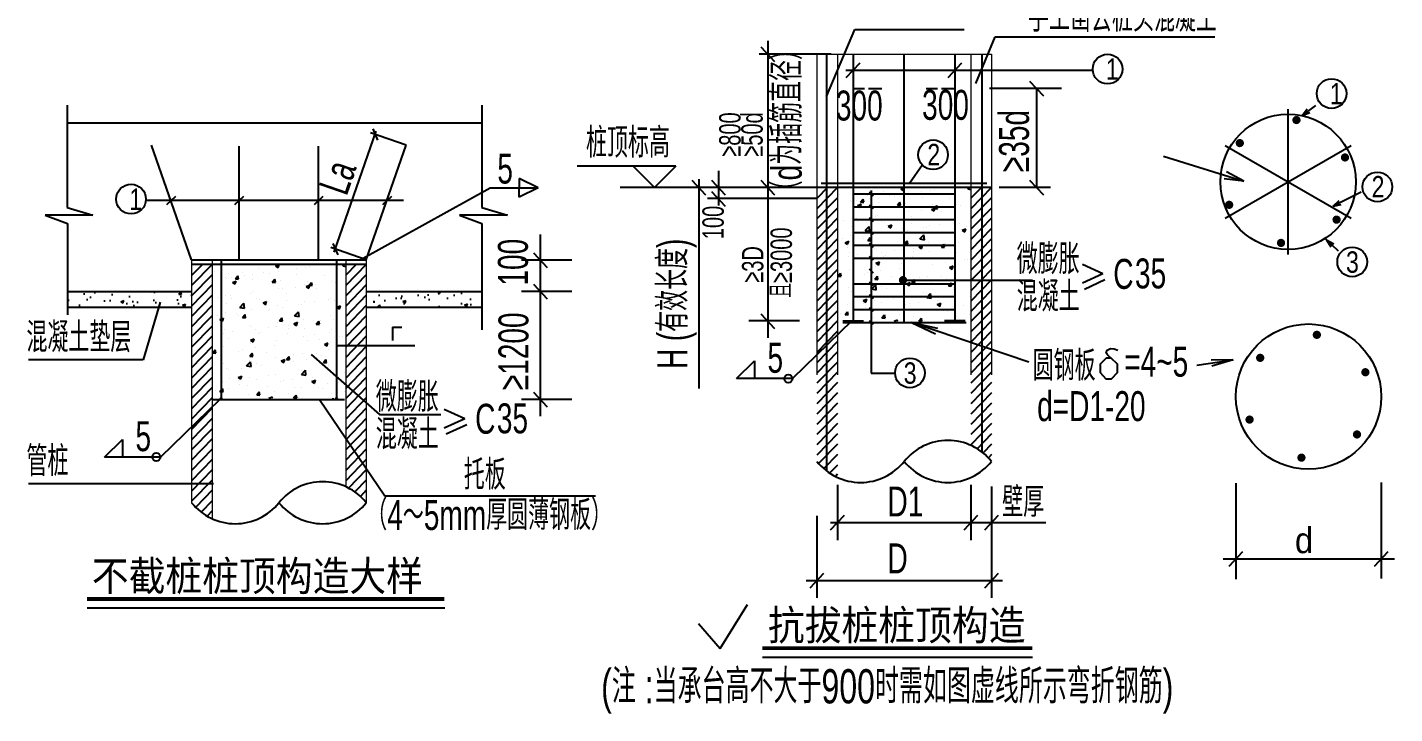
# Model space of a CAD drawing. Extents: x 95752 to 843522, y -411933 to 75567.
# Drawn here: x 240071 to 256038, y -323873 to -315851 of the extents above; entities that cross this region are included whole.
import ezdxf

# ---------------------------------------------------------------- set-up
doc = ezdxf.new("R2010")
doc.units = 0
doc.header["$LTSCALE"] = 1000
doc.header["$MEASUREMENT"] = 0
doc.linetypes.add('DASH', pattern=[0.35, 0.25, -0.1])
for name, color, linetype in [('1', 7, 'Continuous'), ('13', 4, 'Continuous'), ('LAYER5', 7, 'Continuous'), ('PDIM', 3, 'Continuous'), ('STEEL', 6, 'Continuous')]:
    doc.layers.add(name, color=color, linetype=linetype)
doc.layers.add('14', color=2, linetype='Continuous', lineweight=20)
doc.layers.add('2', color=4, linetype='Continuous', lineweight=20)
doc.styles.add('HZ', font='hztxt_e.shx', dxfattribs={"bigfont": 'hzdx.shx'})
doc.styles.add('HZDX', font='GS_TXT', dxfattribs={"width": 0.8, "height": 800, "bigfont": 'HZTXT'})
doc.styles.add('宋体', font='SimSun.ttf')
pattern_1 = [(50, (-3755.9, -332266.04), (358.6292, -31.376), [37.4999, -412.49896]), (355, (-3755.9, -332266.04), (-69.3755, 376.0951), [29.9999, -329.99917]), (100.4514, (-3726.02, -332268.66), (289.25396, 344.7189), [31.87, -350.57017]), (46.1842, (-3755.9, -332166.04), (533.6192, -82.7593), [56.2499, -618.7484]), (96.6356, (-3711.44, -332172.94), (467.3302, 487.0577), [47.805, -525.8552]), (351.1842, (-3755.9, -332166.04), (467.3298, 487.0581), [44.9999, -494.9988]), (21, (-3705.9, -332191.04), (298.45277, -201.30894), [37.4999, -412.49896]), (326, (-3705.9, -332191.04), (121.65736, 362.5741), [29.9999, -329.99917]), (71.4514, (-3681.03, -332207.82), (420.11025, 161.26484), [31.87, -350.57017]), (37.5, (-3755.9, -332266.04), (6.07991, 166.446507), [0, -325.99918, 0, -334.99915, 0, -331.24916]), (7.5, (-3755.9, -332266.04), (131.53444, 197.20536), [0, -190.99952, 0, -318.4992, 0, -126.24968]), (327.5, (-3867.4, -332266.04), (266.910544, -11.27741), [0, -124.99968, 0, -389.99902, 0, -517.4987]), (317.5, (-3917.4, -332266.04), (291.59235, 50.05236), [0, -162.4996, 0, -258.99935, 0, -367.49907])]

# ---------------------------------------------------------------- blocks, each defined once
blk = doc.blocks.new('*X453')
at = {"color": 0}
for p, q in [((26572, 9308), (26606, 9321)), ((26597, 9291), (26607, 9321)), ((27225, 9307), (27239, 9321)), ((25979, 9257), (25979, 9257)), ((26084, 9190), (26084, 9190)), ((26095, 9184), (26095, 9184)), ((26113, 9235), (26113, 9235)), ((26145, 9198), (26145, 9198)), ((26181, 9180), (26205, 9209)), ((26211, 9178), (26205, 9209)), ((26246, 9246), (26246, 9246)), ((26270, 9215), (26270, 9215)), ((26352, 9219), (26352, 9219)), ((26404, 9285), (26404, 9285)), ((26459, 9240), (26459, 9240)), ((26513, 9234), (26513, 9234)), ((26572, 9308), (26597, 9291)), ((26604, 9251), (26604, 9251)), ((26775, 9281), (26775, 9281)), ((26780, 9223), (26780, 9223)), ((26864, 9289), (26864, 9289)), ((26900, 9298), (26900, 9298)), ((27047, 9212), (27047, 9212)), ((27225, 9307), (27255, 9302)), ((26152, 9147), (26187, 9160)), ((26152, 9147), (26177, 9130)), ((26177, 9130), (26187, 9160)), ((26181, 9180), (26211, 9178)), ((26345, 9053), (26345, 9053)), ((26351, 9179), (26351, 9179)), ((26540, 9149), (26564, 9178)), ((26540, 9149), (26570, 9146)), ((26570, 9146), (26564, 9178)), ((26598, 9085), (26598, 9085)), ((26618, 9167), (26618, 9167)), ((26644, 9084), (26644, 9084)), ((26769, 9101), (26769, 9101)), ((26858, 9122), (26858, 9122)), ((26871, 9107), (26906, 9120)), ((26871, 9107), (26895, 9090)), ((26885, 9156), (26885, 9156)), ((26895, 9090), (26906, 9120)), ((26898, 9118), (26922, 9146)), ((26898, 9118), (26928, 9115)), ((26928, 9115), (26922, 9146)), ((26958, 9126), (26958, 9126)), ((26967, 9087), (26967, 9087)), ((27114, 9157), (27114, 9157)), ((27152, 9145), (27152, 9145)), ((26013, 9001), (26013, 9001)), ((26089, 9017), (26089, 9017)), ((26092, 8937), (26092, 8937)), ((26138, 9018), (26138, 9018)), ((26146, 8992), (26146, 8992)), ((26224, 8902), (26263, 8943)), ((26268, 8895), (26263, 8943)), ((26328, 9043), (26328, 9043)), ((26384, 8987), (26384, 8987)), ((26413, 8980), (26413, 8980)), ((26450, 8946), (26485, 8959)), ((26450, 8946), (26475, 8929)), ((26475, 8929), (26485, 8959)), ((26592, 8918), (26592, 8918)), ((26675, 9037), (26675, 9037)), ((26680, 8969), (26680, 8969)), ((26795, 8927), (26795, 8927)), ((26827, 8928), (26827, 8928)), ((26852, 8956), (26852, 8956)), ((26947, 8958), (26947, 8958)), ((27087, 8977), (27087, 8977)), ((27108, 8991), (27108, 8991)), ((27142, 8970), (27142, 8970)), ((27169, 8906), (27204, 8919)), ((27194, 8889), (27204, 8919)), ((27214, 8946), (27214, 8946)), ((26007, 8821), (26007, 8821)), ((26030, 8784), (26065, 8798)), ((26030, 8784), (26055, 8768)), ((26055, 8768), (26065, 8798)), ((26083, 8851), (26083, 8851)), ((26196, 8845), (26196, 8845)), ((26212, 8827), (26212, 8827)), ((26224, 8902), (26268, 8895)), ((26251, 8804), (26275, 8833)), ((26251, 8804), (26280, 8802)), ((26280, 8802), (26275, 8833)), ((26339, 8886), (26339, 8886)), ((26504, 8877), (26504, 8877)), ((26512, 8887), (26512, 8887)), ((26609, 8773), (26633, 8802)), ((26639, 8770), (26633, 8802)), ((26637, 8904), (26637, 8904)), ((26757, 8820), (26796, 8860)), ((26757, 8820), (26802, 8813)), ((26802, 8813), (26796, 8860)), ((26846, 8789), (26846, 8789)), ((27102, 8824), (27102, 8824)), ((27136, 8789), (27136, 8789)), ((27169, 8906), (27194, 8889)), ((26049, 8736), (26049, 8736)), ((26077, 8685), (26077, 8685)), ((26154, 8669), (26154, 8669)), ((26316, 8725), (26316, 8725)), ((26333, 8720), (26333, 8720)), ((26381, 8690), (26381, 8690)), ((26403, 8652), (26403, 8652)), ((26421, 8658), (26421, 8658)), ((26506, 8706), (26506, 8706)), ((26583, 8714), (26583, 8714)), ((26586, 8752), (26586, 8752)), ((26609, 8773), (26639, 8770)), ((26695, 8731), (26695, 8731)), ((26695, 8702), (26695, 8702)), ((26749, 8744), (26784, 8758)), ((26749, 8744), (26774, 8728)), ((26774, 8728), (26784, 8758)), ((26850, 8702), (26850, 8702)), ((26968, 8741), (26992, 8770)), ((26968, 8741), (26998, 8739)), ((26986, 8752), (26986, 8752)), ((26998, 8739), (26992, 8770)), ((27011, 8773), (27011, 8773)), ((27096, 8658), (27096, 8658)), ((27117, 8691), (27117, 8691)), ((26065, 8648), (26065, 8648)), ((26070, 8518), (26070, 8518)), ((26111, 8602), (26111, 8602)), ((26327, 8553), (26327, 8553)), ((26329, 8583), (26364, 8597)), ((26329, 8583), (26354, 8566)), ((26354, 8566), (26364, 8597)), ((26564, 8534), (26564, 8534)), ((26580, 8585), (26580, 8585)), ((26688, 8646), (26688, 8646)), ((26839, 8623), (26839, 8623)), ((26879, 8576), (26879, 8576)), ((26955, 8635), (26955, 8635)), ((27004, 8592), (27004, 8592)), ((27047, 8543), (27082, 8557)), ((27047, 8543), (27072, 8526)), ((27072, 8526), (27082, 8556)), ((27194, 8617), (27194, 8617)), ((27222, 8624), (27222, 8624)), ((25961, 8459), (25985, 8488)), ((25961, 8459), (25991, 8457)), ((25991, 8457), (25985, 8488)), ((26216, 8471), (26216, 8471)), ((26249, 8493), (26249, 8493)), ((26320, 8428), (26344, 8457)), ((26320, 8428), (26350, 8425)), ((26321, 8387), (26321, 8387)), ((26350, 8425), (26344, 8457)), ((26374, 8509), (26374, 8509)), ((26483, 8459), (26483, 8459)), ((26574, 8419), (26574, 8419)), ((26627, 8382), (26662, 8395)), ((26652, 8365), (26662, 8395)), ((26674, 8404), (26674, 8404)), ((26679, 8397), (26703, 8425)), ((26679, 8397), (26708, 8394)), ((26708, 8394), (26703, 8425)), ((26750, 8448), (26750, 8448)), ((26833, 8456), (26833, 8456)), ((26873, 8395), (26873, 8395)), ((26966, 8454), (26966, 8454)), ((27017, 8437), (27017, 8437)), ((27037, 8365), (27061, 8394)), ((27067, 8363), (27061, 8394)), ((27062, 8420), (27062, 8420)), ((27090, 8492), (27090, 8492)), ((26064, 8352), (26064, 8352)), ((26091, 8304), (26091, 8304)), ((26117, 8295), (26117, 8295)), ((26243, 8312), (26243, 8312)), ((26290, 8333), (26329, 8373)), ((26290, 8333), (26334, 8326)), ((26334, 8326), (26329, 8373)), ((26382, 8354), (26382, 8354)), ((26432, 8337), (26432, 8337)), ((26568, 8252), (26568, 8252)), ((26627, 8382), (26652, 8365)), ((26748, 8378), (26748, 8378)), ((26794, 8294), (26794, 8294)), ((26824, 8250), (26862, 8290)), ((26824, 8250), (26868, 8243)), ((26827, 8290), (26827, 8290)), ((26868, 8243), (26862, 8290)), ((27037, 8365), (27067, 8363)), ((27084, 8325), (27084, 8325)), ((27085, 8344), (27085, 8344)), ((27247, 8264), (27247, 8264)), ((25958, 8159), (25958, 8159)), ((26058, 8185), (26058, 8185)), ((26119, 8215), (26119, 8215)), ((26207, 8221), (26242, 8234)), ((26207, 8221), (26232, 8204)), ((26211, 8194), (26211, 8194)), ((26225, 8148), (26225, 8148)), ((26232, 8204), (26242, 8234)), ((26300, 8140), (26300, 8140)), ((26315, 8220), (26315, 8220)), ((26386, 8204), (26386, 8204)), ((26491, 8137), (26491, 8137)), ((26502, 8244), (26502, 8244)), ((26616, 8181), (26616, 8181)), ((26653, 8193), (26653, 8193)), ((26741, 8198), (26741, 8198)), ((26758, 8125), (26758, 8125)), ((26821, 8123), (26821, 8123)), ((26920, 8181), (26920, 8181)), ((26926, 8181), (26961, 8194)), ((26926, 8181), (26951, 8164)), ((26931, 8223), (26931, 8223)), ((26951, 8164), (26961, 8194)), ((26985, 8119), (26985, 8119)), ((27078, 8159), (27078, 8159)), ((27187, 8170), (27187, 8170)), ((25986, 8098), (25986, 8098)), ((26031, 8083), (26055, 8112)), ((26031, 8083), (26061, 8081)), ((26061, 8081), (26055, 8112)), ((26111, 8115), (26111, 8115)), ((26309, 8054), (26309, 8054)), ((26389, 8052), (26413, 8081)), ((26389, 8052), (26419, 8049)), ((26419, 8049), (26413, 8081)), ((26506, 8019), (26541, 8033)), ((26506, 8019), (26507, 8018)), ((26536, 8018), (26541, 8033)), ((26562, 8086), (26562, 8086)), ((26693, 8069), (26693, 8069)), ((26748, 8021), (26772, 8049)), ((26748, 8021), (26778, 8018)), ((26778, 8018), (26772, 8049)), ((26799, 8025), (26799, 8025)), ((27025, 8114), (27025, 8114)), ((27115, 8067), (27115, 8067)), ((27128, 8015), (27131, 8018)), ((27131, 8015), (27131, 8018)), ((27240, 8083), (27240, 8083))]:
    blk.add_line(p, q, dxfattribs=at)

msp = doc.modelspace()

# ---------------------------------------------------------------- hatches: boundary and pattern name
at = {"layer": 'PDIM'}
h = msp.add_hatch(dxfattribs=at)
h.set_pattern_fill('AR-CONC', color=256, scale=49.999874, angle=360, style=0)
h.set_pattern_definition(pattern_1)
h.paths.add_polyline_path([(241989.6, -319122.9), (241989.6, -318938.1), (240539.2, -318938.1), (240539.2, -319122.9)])
h = msp.add_hatch(dxfattribs=at)
h.set_pattern_fill('AR-CONC', color=256, scale=49.999874, angle=360, style=0)
h.set_pattern_definition(pattern_1)
h.paths.add_polyline_path([(245379.2, -319122.9), (245379.2, -318938.1), (244029.4, -318938.1), (244029.4, -319122.9)])

# ---------------------------------------------------------------- linework, layer by layer
at = {"color": 2}
for p, q in [((248636.9, -316078.7), (248797.7, -316250.2)), ((249633.9, -316438), (249794.8, -316266.5)), ((250822.9, -316438), (250983.8, -316266.5)), ((251774.6, -316482.2), (251935.5, -316653.7)), ((247831.2, -317638.7), (247992, -317810.2)), ((248060.6, -317638.7), (248221.5, -317810.2)), ((248636.9, -317638.7), (248797.7, -317810.2)), ((251774.6, -317638.7), (251935.5, -317810.2)), ((248060.6, -317768.7), (248221.5, -317940.2)), ((245980.4, -318487.2), (246141.2, -318658.7)), ((245980.4, -318853.1), (246141.2, -319024.6)), ((248636.9, -319198.7), (248797.7, -319370.2)), ((245980.4, -320114.8), (246141.2, -320286.3)), ((249450.8, -321725), (249611.7, -321553.5)), ((251010.8, -321725), (251171.7, -321553.5)), ((251250.8, -321725), (251411.7, -321553.5)), ((254104.1, -322148.9), (254265, -321977.5)), ((255801.6, -322148.9), (255962.5, -321977.5)), ((249210.8, -322401), (249371.7, -322229.5)), ((251250.8, -322401), (251411.7, -322229.5))]:
    msp.add_line(p, q, dxfattribs=at)
for p, q in [((248716.5, -316010.8), (248716.5, -319481.2)), ((249457.6, -316163.7), (248618, -316163.7)), ((249630.5, -316353), (252513.4, -316353)), ((252146.5, -316567.2), (251307, -316567.2)), ((251854.3, -316567.2), (251854.3, -317723.7)), ((243655.5, -318478.5), (244144.8, -317066.7)), ((244493.6, -317229.8), (244078.5, -317085.9)), ((244104.2, -317039.5), (244159.3, -317169.3)), ((253339, -317358.9), (254277.9, -317649.6)), ((247645.1, -317473.7), (246490.3, -317473.7)), ((247145.1, -317473.7), (247395.1, -317723.7)), ((247645.1, -317473.7), (247395.1, -317723.7)), ((248140.3, -317528.9), (248140.3, -317935.7)), ((250526.1, -317459.4), (250373.7, -317677.5)), ((254277.9, -317649.6), (254072.6, -317540.5)), ((247910.8, -317627.2), (247910.8, -320073.4)), ((252020.6, -317723.7), (251419, -317723.7)), ((254277.9, -317649.6), (254047.2, -317620.9)), ((241799.5, -317829.3), (241695.1, -317924.3)), ((242595.8, -317829.3), (242491.5, -317924.3)), ((243523, -317829.3), (243418.7, -317924.3)), ((244321.5, -317829.3), (244217.2, -317924.3)), ((249290.5, -317853.7), (248014.9, -317853.7)), ((243640, -318378.8), (243695.1, -318508.6)), ((246060.1, -318273.5), (246060.1, -320397.3)), ((244029.4, -318569.1), (243614.2, -318425.2)), ((246431, -318572.1), (245841.5, -318572.1)), ((250320.7, -318806.4), (251810.2, -318806.4)), ((246431, -318938.1), (245841.5, -318938.1)), ((249087.5, -319283.6), (248498, -319283.6)), ((251767.7, -319765.6), (250395.6, -319301.2)), ((250395.6, -319301.2), (250698.7, -319365.8)), ((250395.6, -319301.2), (250675.6, -319434)), ((253728.2, -319800.5), (254153.7, -319738.2)), ((254153.7, -319738.2), (253894.3, -319740.3)), ((254153.7, -319738.2), (253904.7, -319811.5)), ((246431, -320199.8), (245841.5, -320199.8)), ((249530.5, -321197.5), (249530.5, -321847.1)), ((251090.5, -321197.5), (251090.5, -321847.1)), ((251330.5, -321216.7), (251330.5, -322519.9)), ((254183.8, -321180.7), (254183.8, -322302.9)), ((255881.3, -321171.9), (255881.3, -322294.1)), ((249290.5, -321559.9), (249290.5, -322519.9)), ((249448, -321640.1), (251963.1, -321640.1)), ((254035, -322064), (256038, -322064)), ((249166.5, -322316.1), (251458.8, -322316.1)), ((240767.9, -322637.6), (244944.8, -322637.6)), ((248655.8, -323212.7), (251809.5, -323212.7))]:
    msp.add_line(p, q)
at = {"const_width": 48}
msp.add_lwpolyline([(250272.7, -318806.4, -1), (250320.7, -318806.4, -1)], format="xyb", close=True, dxfattribs=at)
at = {"const_width": 44.6}
for points in [[(240767.8, -322532.3), (244942.1, -322532.3)], [(248655.7, -323107.3), (251806.8, -323107.3)]]:
    msp.add_lwpolyline(points, dxfattribs=at)
at = {"layer": '1'}
for p, q in [((249593.6, -319283.6), (249833.6, -319283.6)), ((251022.6, -319283.6), (250782.6, -319283.6))]:
    msp.add_line(p, q, dxfattribs=at)
at = {"layer": '13', "color": 6}
for p, q in [((248160, -323111.8), (248480.4, -322598)), ((247906.9, -322819.3), (248160, -323111.8))]:
    msp.add_line(p, q, dxfattribs=at)
at = {"layer": '2', "linetype": 'DASH', "ltscale": 15}
for p, q in [((249290.5, -316163.7), (249290.5, -320925.2)), ((249290.5, -316163.7), (251330.5, -316163.7)), ((249530.5, -316163.7), (249530.5, -321112.3)), ((251090.5, -316163.7), (251090.5, -320738.2)), ((251330.5, -316163.7), (251330.5, -320925.2)), ((241989.6, -318569.1), (241989.5, -321407.7)), ((242229.3, -318569.1), (242229.5, -321594.8)), ((243789.5, -318569.1), (243789.5, -321220.7)), ((244029.4, -318569.1), (244029.5, -321407.7))]:
    msp.add_line(p, q, dxfattribs=at)
at = {"layer": 'LAYER5'}
for p, q in [((252391, -318618.8), (252630.3, -318728.9)), ((252391, -318838.9), (252630.3, -318728.9)), ((252414.9, -318910.7), (252654.3, -318800.6)), ((244939.1, -320312.3), (245178.5, -320422.3)), ((244939.1, -320532.4), (245178.5, -320422.3)), ((244963, -320604.1), (245202.4, -320494.1))]:
    msp.add_line(p, q, dxfattribs=at)
msp.add_lwpolyline([(252721.8, -319715.4), (252797.1, -319784.1), (252797.1, -319890.8), (252728.3, -319961.8), (252669.1, -319961.8), (252602.7, -319890.8), (252602.7, -319784.1), (252671.4, -319715.4), (252721.8, -319715.4), (252702.8, -319700.1), (252686.2, -319681.1), (252669.1, -319655.1), (252680.5, -319624), (252718, -319606.7), (252761.6, -319610.1), (252805.4, -319624.8)], dxfattribs=at)
at = {"layer": 'PDIM'}
for p, q in [((251330.5, -317723.7), (246995.5, -317723.7)), ((249530.5, -317723.7), (249290.5, -317971.5)), ((249415.8, -317723.7), (249290.5, -317853.1)), ((251330.5, -317723.7), (251090.5, -317971.5)), ((251211.6, -317723.7), (251090.5, -317848.7)), ((249530.5, -317843.7), (249290.5, -318091.5)), ((251330.5, -317843.7), (251090.5, -318091.5)), ((249530.5, -317963.7), (249290.5, -318211.5)), ((251330.5, -317963.7), (251090.5, -318211.5)), ((249530.5, -318083.7), (249290.5, -318331.5)), ((249530.5, -318203.7), (249290.5, -318451.5)), ((251330.5, -318083.7), (251090.5, -318331.5)), ((251330.5, -318203.7), (251090.5, -318451.5)), ((249530.5, -318323.6), (249290.5, -318571.5)), ((251330.5, -318323.6), (251090.5, -318571.5)), ((249530.5, -318443.6), (249290.5, -318691.5)), ((251330.5, -318443.6), (251090.5, -318691.5)), ((244029.5, -318622.8), (241989.5, -318622.8)), ((242114.9, -318622.8), (241989.5, -318752.3)), ((242229.5, -318622.8), (241989.5, -318870.7)), ((243910.6, -318622.8), (243789.5, -318747.8)), ((244029.5, -318622.8), (243789.5, -318870.7)), ((249530.5, -318563.6), (249290.5, -318811.5)), ((249530.5, -318683.6), (249290.5, -318931.5)), ((251330.5, -318563.6), (251090.5, -318811.5)), ((251330.5, -318683.6), (251090.5, -318931.5)), ((242229.5, -318742.8), (241989.5, -318990.7)), ((244029.5, -318742.8), (243789.5, -318990.7)), ((249530.5, -318803.6), (249290.5, -319051.5)), ((251330.5, -318803.6), (251090.5, -319051.5)), ((242229.5, -318862.8), (241989.5, -319110.7)), ((242229.5, -318982.8), (241989.5, -319230.7)), ((244029.5, -318862.8), (243789.5, -319110.7)), ((244029.5, -318982.8), (243789.5, -319230.7)), ((249530.5, -318923.6), (249290.5, -319171.5)), ((251330.5, -318923.6), (251090.5, -319171.5)), ((242229.5, -319102.8), (241989.5, -319350.7)), ((244029.5, -319102.8), (243789.5, -319350.7)), ((249530.5, -319043.6), (249290.5, -319291.5)), ((249530.5, -319163.6), (249290.5, -319411.5)), ((251330.5, -319043.6), (251090.5, -319291.5)), ((251330.5, -319163.6), (251090.5, -319411.5)), ((242229.5, -319222.8), (241989.5, -319470.7)), ((244029.5, -319222.8), (243789.5, -319470.7)), ((249530.5, -319283.6), (249290.5, -319531.5)), ((251330.5, -319283.6), (251090.5, -319531.5)), ((242229.5, -319342.8), (241989.5, -319590.7)), ((242229.5, -319462.8), (241989.5, -319710.7)), ((244029.5, -319342.8), (243789.5, -319590.7)), ((244029.5, -319462.8), (243789.5, -319710.7)), ((249530.5, -319403.6), (249290.5, -319651.5)), ((251330.5, -319403.6), (251090.5, -319651.5)), ((242229.5, -319582.8), (241989.5, -319830.7)), ((244029.5, -319582.8), (243789.5, -319830.7)), ((249530.5, -319523.6), (249290.5, -319771.5)), ((249530.5, -319643.6), (249290.5, -319891.5)), ((251330.5, -319523.6), (251090.5, -319771.5)), ((251330.5, -319643.6), (251090.5, -319891.5)), ((242229.5, -319702.8), (241989.5, -319950.7)), ((244029.5, -319702.8), (243789.5, -319950.7)), ((249530.5, -319763.6), (249290.5, -320011.5)), ((251330.5, -319763.6), (251090.5, -320011.5)), ((242229.5, -319822.8), (241989.5, -320070.7)), ((242229.5, -319942.8), (241989.5, -320190.7)), ((244029.5, -319822.8), (243789.5, -320070.7)), ((244029.5, -319942.8), (243789.5, -320190.7)), ((249530.5, -319883.6), (249290.5, -320131.5)), ((251330.5, -319883.6), (251090.5, -320131.5)), ((242229.5, -320062.8), (241989.5, -320310.7)), ((244029.5, -320062.8), (243789.5, -320310.7)), ((249530.5, -320003.6), (249290.5, -320251.5)), ((249530.5, -320123.6), (249290.5, -320371.5)), ((251330.5, -320003.6), (251090.5, -320251.5)), ((251330.5, -320123.6), (251090.5, -320371.5)), ((242229.5, -320182.8), (241989.5, -320430.7)), ((244029.5, -320182.8), (243789.5, -320430.7)), ((249530.5, -320243.6), (249290.5, -320491.5)), ((251330.5, -320243.6), (251090.5, -320491.5)), ((242229.5, -320302.8), (241989.5, -320550.7)), ((242229.5, -320422.8), (241989.5, -320670.7)), ((244029.5, -320302.8), (243789.5, -320550.7)), ((244029.5, -320422.8), (243789.5, -320670.7)), ((249530.5, -320363.6), (249290.5, -320611.5)), ((251330.5, -320363.6), (251090.5, -320611.5)), ((242229.5, -320542.8), (241989.5, -320790.7)), ((244029.5, -320542.8), (243789.5, -320790.7)), ((249530.5, -320483.6), (249290.5, -320731.5)), ((249530.5, -320603.6), (249290.5, -320851.5)), ((251330.5, -320483.6), (251090.5, -320731.5)), ((251330.5, -320603.6), (251162.9, -320776.8)), ((242229.5, -320662.8), (241989.5, -320910.7)), ((244029.5, -320662.8), (243789.5, -320910.7)), ((249530.5, -320723.6), (249311.3, -320950)), ((251330.5, -320723.6), (251231.8, -320825.6)), ((242229.5, -320782.8), (241989.5, -321030.7)), ((242229.5, -320902.8), (241989.5, -321150.7)), ((244029.5, -320782.8), (243789.5, -321030.7)), ((244029.5, -320902.8), (243789.5, -321150.7)), ((249530.5, -320843.6), (249370.5, -321008.9)), ((251330.5, -320843.6), (251293.1, -320882.3)), ((242229.5, -321022.8), (241989.5, -321270.7)), ((244029.5, -321022.8), (243822.4, -321236.8)), ((249530.5, -320967.5), (249439.3, -321061.7)), ((249530.5, -321075.7), (249506.4, -321100.7)), ((242229.5, -321142.8), (241989.5, -321390.7)), ((244029.5, -321142.8), (243895.4, -321281.3)), ((242229.5, -321262.8), (242037.3, -321461.3)), ((242229.5, -321386.4), (242102, -321518.1)), ((244029.5, -321262.8), (243960.7, -321333.9)), ((242229.5, -321500.7), (242168.9, -321563.3))]:
    msp.add_line(p, q, dxfattribs=at)
at = {"layer": 'STEEL', "color": 7}
for p, q in [((249404.8, -316660.2), (249734.2, -315876.6)), ((249734.2, -315876.6), (251010.4, -315876.6)), ((251146, -316506.7), (251373.5, -315963.7)), ((251373.5, -315963.7), (253938.6, -315963.7)), ((240537.5, -316760.2), (240537.5, -317955.5)), ((245377.4, -316760.2), (245377.4, -317955.5)), ((255112.7, -316765.4), (254957.1, -316880.7)), ((254957.1, -316880.7), (255016.1, -316805.6)), ((254957.1, -316880.7), (255046.1, -316846.1)), ((240537.5, -316967.2), (245377.4, -316967.2)), ((243957.2, -318569.1), (245476.2, -317728.4)), ((245476.2, -317728.4), (246037.7, -317728.4)), ((246037.7, -317728.4), (245813.7, -317619.6)), ((245813.7, -317619.6), (245813.7, -317728.4)), ((245813.7, -317837.1), (245813.7, -317728.4)), ((246037.7, -317728.4), (245813.7, -317837.1)), ((244463, -317876.8), (241455, -317876.8)), ((249924.6, -317760.1), (249924.6, -319891.7)), ((255646.6, -317776.2), (255319.3, -317939.7)), ((255319.3, -317939.7), (255390.2, -317875.8)), ((240279.3, -318046.6), (240539.2, -318143)), ((240836.2, -318046.6), (240279.3, -318046.6)), ((240537.5, -317955.5), (240836.2, -318046.6)), ((245676.2, -318046.6), (245119.3, -318046.6)), ((245119.3, -318046.6), (245379.2, -318143)), ((245377.4, -317955.5), (245676.2, -318046.6)), ((255319.3, -317939.7), (255412.9, -317920.8)), ((240539.2, -318143), (240539.2, -319213.5)), ((245379.2, -318143), (245379.2, -319387.2)), ((255383.2, -318468.2), (255225.5, -318319.9)), ((255242.1, -318335.5), (255291.9, -318416.9)), ((255242.1, -318335.5), (255326.5, -318380.2)), ((244029.4, -318572.1), (241989.6, -318572.1)), ((240539.2, -318938.1), (241989.5, -318938.1)), ((244029.5, -318938.1), (245379.2, -318938.1)), ((240539.2, -319122.9), (241989.5, -319122.9)), ((241623, -319062.9), (241424.2, -319736.2)), ((244029.5, -319122.9), (245379.2, -319122.9)), ((249699.4, -319283.6), (249004.9, -319957.4)), ((243681.5, -319570.8), (244595.4, -319570.8)), ((241424.2, -319736.2), (240082.7, -319736.2)), ((243384.5, -319675), (244181.6, -320377.9)), ((248350.9, -319957.4), (248562.9, -319750.9)), ((248562.9, -319750.9), (248562.9, -319957.4)), ((249004.9, -319957.4), (248350.9, -319957.4)), ((249924.6, -319891.7), (250204, -319891.7)), ((242318.8, -320199.8), (241624.3, -320873.5)), ((243484.1, -320199.8), (244244.3, -321325.6)), ((244181.6, -320377.9), (244900.6, -320377.9)), ((240970.4, -320873.5), (241182.3, -320667.1)), ((241182.3, -320667.1), (241182.3, -320873.5)), ((241624.3, -320873.5), (240970.4, -320873.5)), ((242243.4, -321188.7), (240082.7, -321188.7)), ((244244.3, -321325.6), (246704, -321325.6))]:
    msp.add_line(p, q, dxfattribs=at)
at = {"layer": 'STEEL'}
for p, q in [((249404.8, -316163.7), (249404.8, -321037)), ((249713.6, -316163.7), (249713.6, -319283.6)), ((250308.2, -316163.7), (250308.2, -319300.6)), ((250902.6, -316163.7), (250902.6, -319283.6)), ((251216.2, -316163.7), (251216.2, -320813.4)), ((249713.6, -316567.2), (249846, -316567.2)), ((249894.7, -316567.2), (250050.5, -316567.2)), ((250565.7, -316567.2), (250698.1, -316567.2)), ((250746.8, -316567.2), (250902.6, -316567.2)), ((254794, -318506.1), (254794, -316808.5)), ((241989.6, -318569.1), (241520.9, -317229.8)), ((242543.6, -318568.7), (242543.6, -317240.9)), ((243470.9, -318572.1), (243470.9, -317240.9)), ((244029.4, -318569.1), (244493.6, -317229.8)), ((254059, -318081.7), (255529.1, -317232.9)), ((254059, -317232.9), (255529.1, -318081.7)), ((249341.5, -317672.9), (251275, -317672.9)), ((249713.6, -317797.6), (250902.6, -317797.6)), ((249902.6, -317775.6), (249946.6, -317819.7)), ((249713.6, -317947.6), (250902.6, -317947.6)), ((249902.6, -317925.6), (249946.6, -317969.7)), ((249713.6, -318097.6), (250902.6, -318097.6)), ((249902.6, -318075.6), (249946.6, -318119.7)), ((249713.6, -318247.6), (250902.6, -318247.6)), ((249902.6, -318225.6), (249946.6, -318269.7)), ((249902.6, -318375.6), (249946.6, -318419.7)), ((249713.6, -318397.6), (250902.6, -318397.6)), ((249902.6, -318525.6), (249946.6, -318569.7)), ((241989.6, -318569.1), (242229.3, -318569.1)), ((242333, -318568.7), (242333, -320199.8)), ((242333, -318568.7), (242543.6, -318568.7)), ((243470.9, -318568.7), (243681.5, -318568.7)), ((243681.5, -318572.1), (243470.9, -318572.1)), ((243681.5, -318568.7), (243681.5, -320199.8)), ((243789.5, -318569.1), (244029.4, -318569.1)), ((249713.6, -318547.6), (250902.6, -318547.6)), ((249902.6, -318675.6), (249946.6, -318719.7)), ((249713.6, -318847.6), (250902.6, -318847.6)), ((249902.6, -318825.6), (249946.6, -318869.7)), ((249713.6, -318997.6), (250902.6, -318997.6)), ((249902.6, -318975.6), (249946.6, -319019.7)), ((249713.6, -319147.6), (250902.6, -319147.6)), ((249902.6, -319125.6), (249946.6, -319169.7)), ((249593.5, -319300.6), (251034.7, -319300.6)), ((249902.6, -319278.6), (249946.6, -319322.6)), ((244335.6, -319354), (244445.7, -319354)), ((244335.6, -319354), (244335.6, -319513)), ((242240, -320199.8), (243773.6, -320199.8)), ((242333, -320183), (242318.8, -320199.8)), ((242333, -320183), (242342.9, -320199.8)), ((243681.5, -320183), (243667.3, -320199.8)), ((243681.5, -320183), (243691.3, -320199.8))]:
    msp.add_line(p, q, dxfattribs=at)
at = {"layer": 'STEEL', "const_width": 48}
for points in [[(254867.4, -316935.2, 1), (254915.4, -316935.2, 1)], [(254205.6, -317204.2, 1), (254253.6, -317204.2, 1)], [(255482.1, -317372.2, -1), (255434.1, -317372.2, -1)], [(254081.2, -317925.8, -1), (254129.2, -317925.8, -1)], [(255383.8, -318099.5, 1), (255335.8, -318099.5, 1)], [(254687.1, -318371, -1), (254735.1, -318371, -1)], [(255105.7, -319445.4, 1), (255153.7, -319445.4, 1)], [(254444, -319714.4, 1), (254492, -319714.4, 1)], [(255720.4, -319882.4, -1), (255672.4, -319882.4, -1)], [(254319.6, -320436, -1), (254367.6, -320436, -1)], [(255622.1, -320609.7, 1), (255574.1, -320609.7, 1)], [(254925.5, -320881.2, -1), (254973.5, -320881.2, -1)]]:
    msp.add_lwpolyline(points, format="xyb", close=True, dxfattribs=at)
at = {"layer": 'STEEL', "color": 7}
for centre, radius in [((252685.6, -316338.8), 173.6), ((255301.9, -316625.9), 173.6), ((250648, -317340.4), 173.6), ((255835.8, -317716.3), 173.6), ((241281.5, -317858.8), 173.6), ((255542.3, -318593.8), 173.6), ((250377.6, -319891), 173.6), ((248957.4, -319957.4), 47.5), ((241576.8, -320873.5), 47.5)]:
    msp.add_circle(centre, radius, dxfattribs=at)
at = {"layer": 'STEEL'}
for centre, radius in [((254794, -317657.3), 790.6), ((255032.4, -320167.5), 848.8)]:
    msp.add_circle(centre, radius, dxfattribs=at)
at = {"layer": 'STEEL', "color": 7}
for centre, start, end in [((250820.5, -321332.1), 38.58608, 141.41393), ((249800.5, -320518.3), 218.58608, 321.41393), ((250820.5, -320518.3), 218.58608, 321.41393), ((243519.5, -321814.7), 38.58608, 141.41393), ((242499.5, -321000.8), 218.58608, 321.41393), ((243519.5, -321000.8), 218.58608, 321.41393)]:
    msp.add_arc(centre, 652.4, start, end, dxfattribs=at)

# ---------------------------------------------------------------- block references
at = {"layer": 'PDIM', "xscale": 1.19999701809138, "yscale": 1.19999701809138, "zscale": 1.19999701809138}
for p in [(218384.4, -328909.1), (211083.4, -329808.2)]:
    msp.add_blockref('*X453', p, dxfattribs=at)

# ---------------------------------------------------------------- texts
at = {"style": '宋体', "width": 0.9}
for s, p in [('不截桩桩顶构造大样', (240823.9, -322438.5)), ('抗拔桩桩顶构造', (248718.9, -323013.6))]:
    msp.add_text(s, height=350, dxfattribs=at).set_placement(p)
at = {"layer": '14', "color": 7, "style": 'HZDX', "width": 0.7}
for s, height, p in [('（d为插筋直径）', 350, (249113.7, -317885.6)), ('≥800', 250, (248399.7, -317363.7)), ('≥50d', 250, (248658.3, -317363.5)), ('≥35d', 350, (251767.9, -317543.9)), ('100', 250, (248203.9, -318327.6)), ('且≥3000', 250, (248999.7, -319014.6)), ('100', 350, (245916, -318869.7)), ('(有效长度) ', 350, (247782.3, -319519.6)), ('≥3D', 250, (248665.7, -318836.1)), ('≥1200', 350, (245922.5, -320092.4)), ('H', 350, (247778.3, -319844.9))]:
    msp.add_text(s, height=height, rotation=89.99999, dxfattribs=at).set_placement(p)
at = {"layer": '14', "color": 7}
for s, height, style, width, p in [('1', 250, 'HZ', 0.8075, (252665.6, -316464.8)), ('1', 250, 'HZ', 0.8075, (255281.9, -316752)), ('2', 250, 'HZ', 0.8075, (250581, -317463.2)), ('1', 250, 'HZ', 0.8075, (241261.6, -317984.8)), ('2', 250, 'HZ', 0.8075, (255768.8, -317839)), ('3', 250, 'HZ', 0.8075, (255469.9, -318719.9)), ('3', 250, 'HZ', 0.8075, (250305.2, -320017.1)), ('(注 :当承台高不大于900时需如图虚线所示弯折钢筋)', 399.999, 'HZDX', 0.7, (246771.9, -323752.9))]:
    msp.add_text(s, height=height, dxfattribs=dict(at, style=style, width=width)).set_placement(p)
at = {"layer": '14', "color": 2, "style": 'HZ', "width": 0.95}
msp.add_text('d', height=300, dxfattribs=at).set_placement((254874, -321997.1))
at = {"layer": 'LAYER5', "style": 'HZDX', "width": 0.7}
for s, height, p in [('手工凿去桩头混凝土', 350, (251757.2, -315904.1)), ('300', 350, (249512.6, -316940.5)), ('300', 350, (250519.8, -316932.3)), ('桩顶标高', 350, (246594.2, -317375.1)), ('5', 350, (245559.3, -317677.3)), ('微膨胀', 350, (251624.4, -318736.4)), ('C', 350, (252752.1, -318908.1)), ('35', 350, (253005.4, -318902.9)), ('混凝土            ', 349.999, (251624.4, -319172.5)), ('混凝土垫层', 350, (240060.4, -319648.8)), ('5', 350, (248714.1, -319888.8)), ('圆钢板', 350, (251810.6, -319980.9)), ('=4~5', 350, (252880.4, -319934.5)), ('微膨胀', 350, (244140, -320346.4)), ('d=D1-20', 350, (251863.3, -320453.7)), ('C', 350, (245300.2, -320601.5)), ('35', 350, (245553.6, -320596.4)), ('5', 350, (241333.6, -320805)), ('混凝土            ', 349.999, (244140, -320782.5)), ('管桩', 350, (240060.4, -321097)), ('托板', 350, (245167.7, -321255.4)), ('D1', 350, (250115.3, -321568.6)), ('壁厚', 350, (251454.3, -321575.1)), ('（4～5mm厚圆薄钢板）', 349.999, (244028.4, -321726.2)), ('D', 350, (250115.3, -322232.8))]:
    msp.add_text(s, height=height, dxfattribs=at).set_placement(p)
msp.add_text('La', height=350, rotation=70.86567, dxfattribs=at).set_placement((243799.1, -317833.3))

doc.saveas('drawing.dxf')
